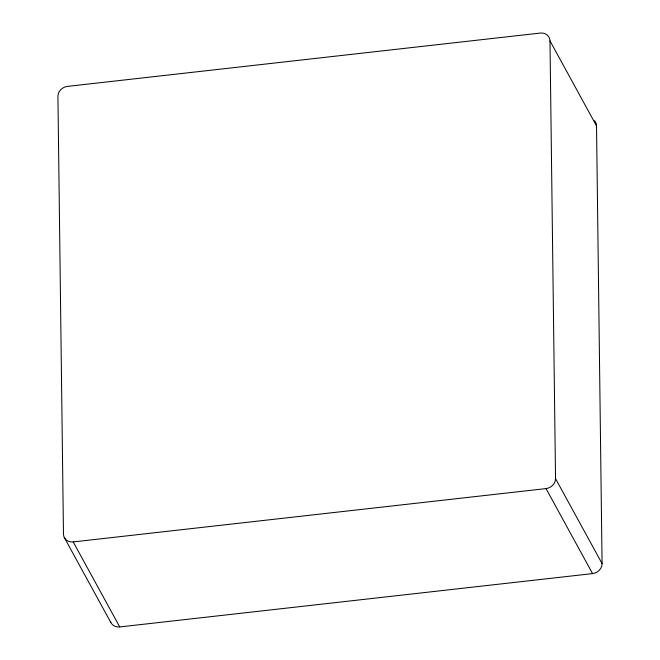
<?xml version="1.0" encoding="UTF-8"?>
<svg xmlns="http://www.w3.org/2000/svg" width="660" height="660" viewBox="0 0 660 660"><rect width="100%" height="100%" fill="white"/><g stroke="black" fill="none" stroke-linecap="round" stroke-linejoin="round"><path stroke-width="0.99" d="M73.202 541.926L546.034 488.598A9.875 8.671 -28.7 0 0 555.538 478.615L549.986 40.879A9.875 8.671 -28.7 0 0 540.26 33.066L67.427 86.394A9.875 8.671 -28.7 0 0 57.923 96.376L63.475 534.113A9.875 8.671 -28.7 0 0 73.202 541.926L119.74 626.934L592.573 573.606A9.875 8.671 -28.7 0 0 602.077 563.623L596.524 125.887A9.875 8.671 -28.7 0 0 594.47 120.689M549.986 40.879L596.524 125.887M555.538 478.615L602.077 563.623M546.034 488.598L592.573 573.606M64.251 537.438L110.789 622.446M119.74 626.934A9.875 8.671 -28.7 0 1 110.377 621.39"/></g></svg>
